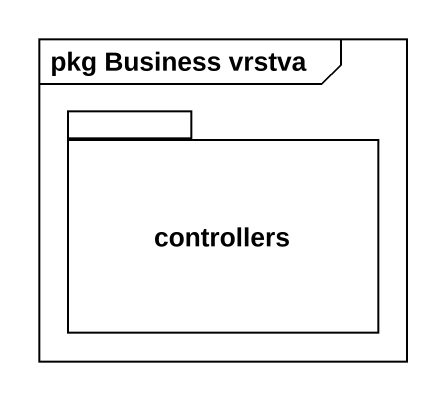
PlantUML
@startuml
mainframe pkg Business vrstva
package controllers {
}
@enduml
